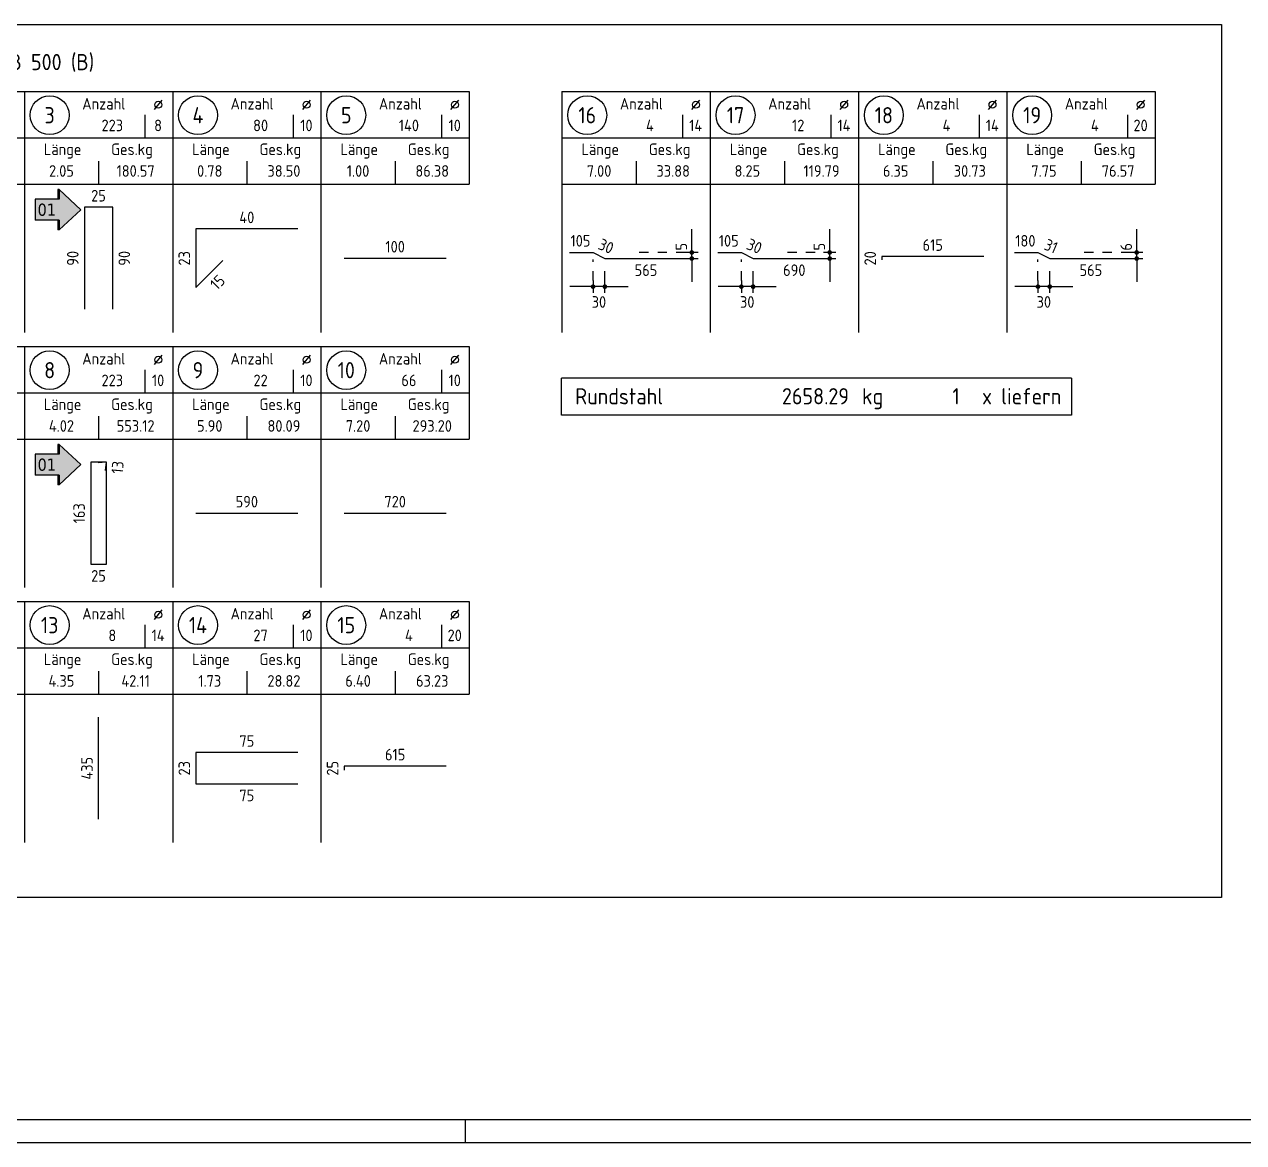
# Model space of a CAD drawing. Extents: x 30.7 to 127.4, y -29 to 23.
# Drawn here: x 85.15 to 98.3, y -19.01 to -6.95 of the extents above; entities that cross this region are included whole.
import ezdxf
from ezdxf.enums import TextEntityAlignment as Align

# ---------------------------------------------------------------- set-up
doc = ezdxf.new("R2010")
doc.units = 0
doc.header["$LTSCALE"] = 0.5
doc.linetypes.add('AUSGEZOGEN', pattern=[1000.01, 1000, 0.01])
doc.linetypes.add('HIDDEN4', pattern=[0.12, 0.02, -0.1])
for name, color, linetype in [('grau_hell', 7, 'Continuous'), ('INDEX', 7, 'Continuous'), ('MASSE', 7, 'Continuous'), ('OBJEKT', 7, 'Continuous'), ('RAHMEN', 7, 'Continuous'), ('RND', 7, 'Continuous'), ('RND_BILD', 7, 'Continuous'), ('TEXT', 7, 'Continuous')]:
    doc.layers.add(name, color=color, linetype=linetype)
doc.styles.add('helv', font='tahoma.ttf')
doc.styles.add('txt', font='isocp.shx')
doc.dimstyles.new('DOT_I', dxfattribs={"dimscale": 0.5, "dimtxt": 0.25, "dimasz": 0.25, "dimexe": 0.1, "dimexo": 0.3, "dimgap": 0.1, "dimtad": 1, "dimdec": 3, "dimzin": 3, "dimtxsty": 'txt', "dimblk": 'DOT', "dimblk1": 'DOT', "dimblk2": 'DOT', "dimsah": 1, "dimcen": 0.1, "dimse1": 1, "dimse2": 1, "dimazin": 0, "dimtfac": 1, "dimtdec": 4, "dimtix": 1, "dimtmove": 2, "dimatfit": 3, "dimfxl": 0, "dimtvp": 1, "dimtolj": 1, "dimtzin": 0, "dimarcsym": 0})

# ---------------------------------------------------------------- blocks, each defined once
blk = doc.blocks.new('A1-57-0')
at = {"layer": 'RAHMEN', "color": 5}
blk.add_line((2, 0.5), (137.4, 0.5), dxfattribs=at)
at = {"layer": 'RAHMEN', "color": 7}
blk.add_line((99.9, 0), (99.9, 0.5), dxfattribs=at)
at = {"layer": 'RAHMEN'}
blk.add_line((0, 0), (137.9, 0), dxfattribs=at)
blk = doc.blocks.new('DOT')
at = {"layer": 'MASSE', "color": 7, "linetype": 'Continuous'}
for p, q in [((0, 0), (-1, 0)), ((0, 0.54), (0, -0.54))]:
    blk.add_line(p, q, dxfattribs=at)
at = {"layer": 'MASSE', "color": 7, "linetype": 'Continuous', "const_width": 0.2}
blk.add_lwpolyline([(-0.1, 0, 1), (0.1, 0, 1)], format="xyb", close=True, dxfattribs=at)
blk = doc.blocks.new('*D58')
at = {"layer": 'DEFPOINTS', "color": 0, "linetype": 'AUSGEZOGEN', "transparency": 16777216}
for p in [(92.347, -9.41), (92.347, -9.41), (92.347, -9.476)]:
    blk.add_point(p, dxfattribs=at)
at = {"layer": 'RND_BILD', "color": 0, "linetype": 'AUSGEZOGEN', "lineweight": -2, "transparency": 16777216}
for p, q in [((92.347, -9.285), (92.347, -9.16)), ((92.347, -9.476), (92.347, -9.41)), ((92.347, -9.601), (92.347, -9.726))]:
    blk.add_line(p, q, dxfattribs=at)
at = {"layer": 'RND_BILD', "color": 0, "linetype": 'AUSGEZOGEN', "lineweight": -2, "transparency": 16777216, "xscale": 0.125, "yscale": 0.125, "zscale": 0.125}
for p, rotation in [((92.347, -9.41), 270), ((92.347, -9.476), 90)]:
    blk.add_blockref('DOT', p, dxfattribs=dict(at, rotation=rotation))
at = {"layer": 'RND_BILD', "color": 0, "linetype": 'AUSGEZOGEN', "transparency": 16777216, "insert": (92.234, -9.348), "char_height": 0.125, "attachment_point": 5, "rotation": 90, "style": 'txt'}
blk.add_mtext('\\A1;5', dxfattribs=at)
blk = doc.blocks.new('*D60')
at = {"layer": 'DEFPOINTS', "color": 0, "linetype": 'AUSGEZOGEN', "transparency": 16777216}
for p in [(91.282, -9.779), (91.282, -9.779), (91.409, -9.779)]:
    blk.add_point(p, dxfattribs=at)
at = {"layer": 'MASSE', "color": 0, "linetype": 'AUSGEZOGEN', "lineweight": -2, "transparency": 16777216}
for p, q in [((91.157, -9.779), (91.032, -9.779)), ((91.409, -9.779), (91.282, -9.779)), ((91.534, -9.779), (91.659, -9.779))]:
    blk.add_line(p, q, dxfattribs=at)
at = {"layer": 'MASSE', "color": 0, "linetype": 'AUSGEZOGEN', "lineweight": -2, "transparency": 16777216, "xscale": 0.125, "yscale": 0.125, "zscale": 0.125}
blk.add_blockref('DOT', (91.282, -9.779), dxfattribs=at)
at = {"layer": 'MASSE', "color": 0, "linetype": 'AUSGEZOGEN', "lineweight": -2, "transparency": 16777216, "xscale": 0.125, "yscale": 0.125, "zscale": 0.125, "rotation": 180}
blk.add_blockref('DOT', (91.409, -9.779), dxfattribs=at)
at = {"layer": 'MASSE', "color": 0, "linetype": 'AUSGEZOGEN', "transparency": 16777216, "insert": (91.345, -9.944), "char_height": 0.125, "attachment_point": 5, "style": 'txt'}
blk.add_mtext('\\A1;30', dxfattribs=at)
blk = doc.blocks.new('*D61')
at = {"layer": 'DEFPOINTS', "color": 0, "linetype": 'AUSGEZOGEN', "transparency": 16777216}
for p in [(92.882, -9.779), (92.882, -9.779), (93.009, -9.779)]:
    blk.add_point(p, dxfattribs=at)
at = {"layer": 'MASSE', "color": 0, "linetype": 'AUSGEZOGEN', "lineweight": -2, "transparency": 16777216}
for p, q in [((92.757, -9.779), (92.632, -9.779)), ((93.009, -9.779), (92.882, -9.779)), ((93.134, -9.779), (93.259, -9.779))]:
    blk.add_line(p, q, dxfattribs=at)
at = {"layer": 'MASSE', "color": 0, "linetype": 'AUSGEZOGEN', "lineweight": -2, "transparency": 16777216, "xscale": 0.125, "yscale": 0.125, "zscale": 0.125}
blk.add_blockref('DOT', (92.882, -9.779), dxfattribs=at)
at = {"layer": 'MASSE', "color": 0, "linetype": 'AUSGEZOGEN', "lineweight": -2, "transparency": 16777216, "xscale": 0.125, "yscale": 0.125, "zscale": 0.125, "rotation": 180}
blk.add_blockref('DOT', (93.009, -9.779), dxfattribs=at)
at = {"layer": 'MASSE', "color": 0, "linetype": 'AUSGEZOGEN', "transparency": 16777216, "insert": (92.945, -9.944), "char_height": 0.125, "attachment_point": 5, "style": 'txt'}
blk.add_mtext('\\A1;30', dxfattribs=at)
blk = doc.blocks.new('*D62')
at = {"layer": 'DEFPOINTS', "color": 0, "linetype": 'AUSGEZOGEN', "transparency": 16777216}
for p in [(97.147, -9.41), (97.147, -9.41), (97.147, -9.476)]:
    blk.add_point(p, dxfattribs=at)
at = {"layer": 'RND_BILD', "color": 0, "linetype": 'AUSGEZOGEN', "lineweight": -2, "transparency": 16777216}
for p, q in [((97.147, -9.285), (97.147, -9.16)), ((97.147, -9.476), (97.147, -9.41)), ((97.147, -9.601), (97.147, -9.726))]:
    blk.add_line(p, q, dxfattribs=at)
at = {"layer": 'RND_BILD', "color": 0, "linetype": 'AUSGEZOGEN', "lineweight": -2, "transparency": 16777216, "xscale": 0.125, "yscale": 0.125, "zscale": 0.125}
for p, rotation in [((97.147, -9.41), 270), ((97.147, -9.476), 90)]:
    blk.add_blockref('DOT', p, dxfattribs=dict(at, rotation=rotation))
at = {"layer": 'RND_BILD', "color": 0, "linetype": 'AUSGEZOGEN', "transparency": 16777216, "insert": (97.034, -9.349), "char_height": 0.125, "attachment_point": 5, "rotation": 90, "style": 'txt'}
blk.add_mtext('\\A1;6', dxfattribs=at)
blk = doc.blocks.new('*D63')
at = {"layer": 'DEFPOINTS', "color": 0, "linetype": 'AUSGEZOGEN', "transparency": 16777216}
for p in [(96.082, -9.779), (96.082, -9.779), (96.209, -9.779)]:
    blk.add_point(p, dxfattribs=at)
at = {"layer": 'MASSE', "color": 0, "linetype": 'AUSGEZOGEN', "lineweight": -2, "transparency": 16777216}
for p, q in [((95.957, -9.779), (95.832, -9.779)), ((96.209, -9.779), (96.082, -9.779)), ((96.334, -9.779), (96.459, -9.779))]:
    blk.add_line(p, q, dxfattribs=at)
at = {"layer": 'MASSE', "color": 0, "linetype": 'AUSGEZOGEN', "lineweight": -2, "transparency": 16777216, "xscale": 0.125, "yscale": 0.125, "zscale": 0.125}
blk.add_blockref('DOT', (96.082, -9.779), dxfattribs=at)
at = {"layer": 'MASSE', "color": 0, "linetype": 'AUSGEZOGEN', "lineweight": -2, "transparency": 16777216, "xscale": 0.125, "yscale": 0.125, "zscale": 0.125, "rotation": 180}
blk.add_blockref('DOT', (96.209, -9.779), dxfattribs=at)
at = {"layer": 'MASSE', "color": 0, "linetype": 'AUSGEZOGEN', "transparency": 16777216, "insert": (96.145, -9.944), "char_height": 0.125, "attachment_point": 5, "style": 'txt'}
blk.add_mtext('\\A1;30', dxfattribs=at)
blk = doc.blocks.new('*D66')
at = {"layer": 'DEFPOINTS', "color": 0, "linetype": 'AUSGEZOGEN', "transparency": 16777216}
for p in [(93.835, -9.41), (93.835, -9.41), (93.835, -9.476)]:
    blk.add_point(p, dxfattribs=at)
at = {"layer": 'RND_BILD', "color": 0, "linetype": 'AUSGEZOGEN', "lineweight": -2, "transparency": 16777216}
for p, q in [((93.835, -9.285), (93.835, -9.16)), ((93.835, -9.476), (93.835, -9.41)), ((93.835, -9.601), (93.835, -9.726))]:
    blk.add_line(p, q, dxfattribs=at)
at = {"layer": 'RND_BILD', "color": 0, "linetype": 'AUSGEZOGEN', "lineweight": -2, "transparency": 16777216, "xscale": 0.125, "yscale": 0.125, "zscale": 0.125}
for p, rotation in [((93.835, -9.41), 270), ((93.835, -9.476), 90)]:
    blk.add_blockref('DOT', p, dxfattribs=dict(at, rotation=rotation))
at = {"layer": 'RND_BILD', "color": 0, "linetype": 'AUSGEZOGEN', "transparency": 16777216, "insert": (93.723, -9.348), "char_height": 0.125, "attachment_point": 5, "rotation": 90, "style": 'txt'}
blk.add_mtext('\\A1;5', dxfattribs=at)
blk = doc.blocks.new('RND_LIS2')
at = {"layer": 'RND', "color": 3, "linetype": 'Continuous'}
for p, q in [((0, 0), (0, -5.2)), ((0, 0), (3.2, 0)), ((3.2, 0), (3.2, -2)), ((2.6, -0.503), (2.6, -1)), ((0, -1), (3.2, -1)), ((1.6, -1.503), (1.6, -2)), ((0, -2), (3.2, -2))]:
    blk.add_line(p, q, dxfattribs=at)
at = {"layer": 'RND', "color": 7, "linetype": 'Continuous'}
blk.add_line((2.805, -0.39), (2.973, -0.186), dxfattribs=at)
at = {"layer": 'RND', "color": 1, "linetype": 'Continuous'}
blk.add_circle((0.545, -0.513), 0.42, dxfattribs=at)
at = {"layer": 'RND', "color": 7, "linetype": 'Continuous'}
blk.add_circle((2.889, -0.288), 0.075, dxfattribs=at)
at = {"layer": 'RND', "color": 7, "linetype": 'Continuous', "style": 'txt'}
for s, p in [('Anzahl', (1.249, -0.391)), ('Länge', (0.42, -1.373)), ('Ges.kg', (1.872, -1.373))]:
    blk.add_text(s, height=0.25, dxfattribs=at).set_placement(p)
at = {"layer": 'RND', "color": 1, "linetype": 'Continuous', "style": 'txt'}
blk.add_attdef('POS1', text='', height=0.35, dxfattribs=at).set_placement((0.545, -0.513), align=Align.MIDDLE)
at = {"layer": 'RND', "color": 7, "linetype": 'Continuous', "style": 'txt'}
for tag, p in [('STK1', (1.897, -0.859)), ('DS1', (2.885, -0.859)), ('LANG1', (0.8, -1.841)), ('GEW', (2.4, -1.841))]:
    blk.add_attdef(tag, text='', height=0.25, dxfattribs=at).set_placement(p, align=Align.CENTER)
blk = doc.blocks.new('RND_SUM')
at = {"layer": 'RND', "color": 5, "linetype": 'Continuous'}
for p, q in [((0, 0), (0, 0.8)), ((11, 0.8), (0, 0.8)), ((11, 0.8), (11, 0)), ((11, 0), (0, 0))]:
    blk.add_line(p, q, dxfattribs=at)
at = {"layer": 'RND', "color": 1, "linetype": 'Continuous', "style": 'txt'}
for s, p in [('Rundstahl', (0.292, 0.235)), ('kg', (6.483, 0.235))]:
    blk.add_text(s, height=0.35, dxfattribs=at).set_placement(p)
blk.add_text('x liefern', height=0.35, dxfattribs=at).set_placement((10.784, 0.235), align=Align.RIGHT)
for tag, p in [('RND-S', (6.203, 0.235)), ('RND-Z', (8.59, 0.235))]:
    blk.add_attdef(tag, text='', height=0.35, dxfattribs=at).set_placement(p, align=Align.RIGHT)
blk = doc.blocks.new('hin_ind5')
at = {"layer": 'grau_hell', "linetype": 'AUSGEZOGEN'}
h = blk.add_hatch(color=9, dxfattribs=at)
h.dxf.hatch_style = 2
h.paths.add_polyline_path([(0, 0), (0.619, -0.577), (0.619, -0.3), (1.306, -0.3), (1.306, 0.3), (0.619, 0.3), (0.619, 0.577)])
h.paths.add_polyline_path([(0.34, -0.274), (1.311, -0.274), (1.311, 0.274), (0.34, 0.274)], flags=9)
at = {"layer": 'OBJEKT', "linetype": 'AUSGEZOGEN'}
for points in [[(0.619, 0.3), (0.66, 0.3), (0.66, 0.577), (0.619, 0.577)], [(0.619, -0.577), (0.66, -0.577), (0.66, -0.3), (0.619, -0.3)]]:
    blk.add_hatch(color=1, dxfattribs=at).paths.add_polyline_path(points)
at = {"layer": 'OBJEKT', "color": 1, "linetype": 'AUSGEZOGEN'}
for p, q in [((0, 0), (0.619, 0.577)), ((0.619, 0.577), (0.619, 0.3)), ((0.619, 0.577), (0.66, 0.577)), ((0.66, 0.577), (0.66, 0.3)), ((0, 0), (0.619, -0.577)), ((0.619, 0.3), (1.306, 0.3)), ((1.306, 0.3), (1.306, -0.3)), ((0.619, -0.3), (0.619, -0.577)), ((0.619, -0.3), (1.306, -0.3)), ((0.66, -0.3), (0.66, -0.577))]:
    blk.add_line(p, q, dxfattribs=at)
at = {"layer": 'OBJEKT', "color": 7, "linetype": 'AUSGEZOGEN'}
blk.add_line((0.619, -0.577), (0.66, -0.577), dxfattribs=at)
at = {"layer": 'INDEX', "color": 1, "linetype": 'Continuous', "style": 'helv'}
blk.add_attdef('INDEX', text='', height=0.35, rotation=360, dxfattribs=at).set_placement((1.259, 0), align=Align.MIDDLE_RIGHT)

msp = doc.modelspace()

# ---------------------------------------------------------------- linework, layer by layer
at = {"layer": 'RND_BILD', "color": 7, "linetype": 'HIDDEN4'}
for p, q in [((92.2792, -9.4095), (91.686, -9.4095)), ((93.8792, -9.4095), (93.286, -9.4095)), ((97.0792, -9.4095), (96.486, -9.4095)), ((91.2817, -9.7119), (91.2817, -9.4863)), ((91.4089, -9.7119), (91.4089, -9.5372)), ((92.8817, -9.7119), (92.8817, -9.4863)), ((93.0089, -9.7119), (93.0089, -9.5372)), ((96.0817, -9.7119), (96.0817, -9.4863)), ((96.2089, -9.7119), (96.2089, -9.5372))]:
    msp.add_line(p, q, dxfattribs=at)
at = {"layer": 'RND_BILD', "color": 1, "linetype": 'AUSGEZOGEN'}
for points in [[(86.0995, -10.0232), (86.0995, -8.9232), (85.7939, -8.9232), (85.7939, -10.0232)], [(88.0967, -9.157), (86.9967, -9.157), (86.9967, -9.7895), (87.2884, -9.4978)], [(91.027, -9.4095), (91.2817, -9.4095), (91.4089, -9.4764), (92.2967, -9.4764)], [(92.627, -9.4095), (92.8817, -9.4095), (93.0089, -9.4764), (93.8967, -9.4764)], [(95.4967, -9.4553), (94.3967, -9.4553), (94.3967, -9.4911)], [(95.827, -9.4095), (96.0817, -9.4095), (96.2089, -9.4764), (97.0967, -9.4764)], [(88.5967, -9.4732), (89.6967, -9.4732)], [(86.0234, -11.7606), (86.0311, -11.6732), (85.8624, -11.6732), (85.8624, -12.7732), (86.0311, -12.7732), (86.0311, -11.6732), (85.9437, -11.6809)], [(86.9967, -12.2232), (88.0967, -12.2232)], [(88.5967, -12.2232), (89.6967, -12.2232)], [(85.9467, -15.5232), (85.9467, -14.4232)], [(88.0967, -14.8046), (86.9967, -14.8046), (86.9967, -15.1419), (88.0967, -15.1419)], [(89.6967, -14.9509), (88.5967, -14.9509), (88.5967, -14.9956)]]:
    msp.add_lwpolyline(points, dxfattribs=at)
at = {"layer": 'TEXT', "color": 1, "linetype": 'AUSGEZOGEN'}
msp.add_lwpolyline([(81.6019, -6.9503), (98.0629, -6.9503), (98.0629, -16.3675), (81.6019, -16.3675)], close=True, dxfattribs=at)

# ---------------------------------------------------------------- block references
at = {"layer": 'OBJEKT', "color": 7, "linetype": 'AUSGEZOGEN'}
ref = msp.add_blockref('hin_ind5', (85.7545, -8.9488), dxfattribs=dict(at, xscale=-0.375, yscale=0.375, zscale=0.375))
ref.add_attrib('INDEX', '01', dxfattribs={"layer": 'INDEX', "color": 1, "linetype": 'Continuous', "height": 0.13125, "style": 'helv'}).set_placement((85.4866, -8.9488), align=Align.MIDDLE_RIGHT)
ref = msp.add_blockref('hin_ind5', (85.7545, -11.6988), dxfattribs=dict(at, xscale=-0.375, yscale=0.375, zscale=0.375))
ref.add_attrib('INDEX', '01', dxfattribs={"layer": 'INDEX', "color": 1, "linetype": 'Continuous', "height": 0.13125, "style": 'helv'}).set_placement((85.4866, -11.6988), align=Align.MIDDLE_RIGHT)
at = {"layer": 'RAHMEN', "color": 7, "linetype": 'AUSGEZOGEN', "xscale": 0.5, "yscale": 0.5, "zscale": 0.5}
msp.add_blockref('A1-57-0', (39.9553, -19.0109), dxfattribs=at)
at = {"layer": 'RND_BILD', "color": 7, "linetype": 'AUSGEZOGEN', "xscale": 0.5, "yscale": 0.5, "zscale": 0.5}
for name, p, values in [('RND_LIS2', (83.5467, -7.6732), {'POS1': '2', 'STK1': '24', 'DS1': '28', 'LANG1': '4.80', 'GEW': '556.42'}), ('RND_LIS2', (85.1467, -7.6732), {'POS1': '3', 'STK1': '223', 'DS1': '8', 'LANG1': '2.05', 'GEW': '180.57'}), ('RND_LIS2', (86.7467, -7.6732), {'POS1': '4', 'STK1': '80', 'DS1': '10', 'LANG1': '0.78', 'GEW': '38.50'}), ('RND_LIS2', (88.3467, -7.6732), {'POS1': '5', 'STK1': '140', 'DS1': '10', 'LANG1': '1.00', 'GEW': '86.38'}), ('RND_LIS2', (90.9467, -7.6732), {'POS1': '16', 'STK1': '4', 'DS1': '14', 'LANG1': '7.00', 'GEW': '33.88'}), ('RND_LIS2', (92.5467, -7.6732), {'POS1': '17', 'STK1': '12', 'DS1': '14', 'LANG1': '8.25', 'GEW': '119.79'}), ('RND_LIS2', (94.1467, -7.6732), {'POS1': '18', 'STK1': '4', 'DS1': '14', 'LANG1': '6.35', 'GEW': '30.73'}), ('RND_LIS2', (95.7467, -7.6732), {'POS1': '19', 'STK1': '4', 'DS1': '20', 'LANG1': '7.75', 'GEW': '76.57'}), ('RND_LIS2', (83.5467, -10.4232), {'POS1': '7', 'STK1': '14', 'DS1': '10', 'LANG1': '1.76', 'GEW': '15.20'}), ('RND_LIS2', (85.1467, -10.4232), {'POS1': '8', 'STK1': '223', 'DS1': '10', 'LANG1': '4.02', 'GEW': '553.12'}), ('RND_LIS2', (86.7467, -10.4232), {'POS1': '9', 'STK1': '22', 'DS1': '10', 'LANG1': '5.90', 'GEW': '80.09'}), ('RND_LIS2', (88.3467, -10.4232), {'POS1': '10', 'STK1': '66', 'DS1': '10', 'LANG1': '7.20', 'GEW': '293.20'}), ('RND_SUM', (90.9423, -11.1659), {'RND-S': '2658.29', 'RND-Z': '1'}), ('RND_LIS2', (83.5467, -13.1732), {'POS1': '12', 'STK1': '88', 'DS1': '10', 'LANG1': '1.20', 'GEW': '65.16'}), ('RND_LIS2', (85.1467, -13.1732), {'POS1': '13', 'STK1': '8', 'DS1': '14', 'LANG1': '4.35', 'GEW': '42.11'}), ('RND_LIS2', (86.7467, -13.1732), {'POS1': '14', 'STK1': '27', 'DS1': '10', 'LANG1': '1.73', 'GEW': '28.82'}), ('RND_LIS2', (88.3467, -13.1732), {'POS1': '15', 'STK1': '4', 'DS1': '20', 'LANG1': '6.40', 'GEW': '63.23'})]:
    msp.add_blockref(name, p, dxfattribs=at).add_auto_attribs(values)

# ---------------------------------------------------------------- texts
at = {"layer": 'RND_BILD', "color": 7, "linetype": 'AUSGEZOGEN', "style": 'txt'}
for s, p in [('25', (85.9467, -8.7982)), ('40', (87.5467, -9.032)), ('100', (89.1467, -9.3482)), ('105', (91.1459, -9.2845)), ('105', (92.7459, -9.2845)), ('615', (94.9467, -9.3303)), ('180', (95.9459, -9.2845)), ('565', (91.8528, -9.6014)), ('690', (93.4528, -9.6014)), ('565', (96.6528, -9.6014)), ('590', (87.5467, -12.0982)), ('720', (89.1467, -12.0982)), ('25', (85.9467, -12.8982)), ('75', (87.5467, -14.6796)), ('615', (89.1467, -14.8259)), ('75', (87.5467, -15.2669))]:
    msp.add_text(s, height=0.125, dxfattribs=at).set_placement(p, align=Align.MIDDLE)
for s, rotation, p in [('30', 337.16062, (91.4228, -9.3422)), ('30', 337.16062, (93.0228, -9.3422)), ('31', 337.16062, (96.2228, -9.3422)), ('90', 90, (85.6689, -9.4732)), ('90', 90, (86.2245, -9.4732)), ('23', 90, (86.8717, -9.4732)), ('20', 90, (94.2717, -9.4732)), ('15', 45, (87.2309, -9.732)), ('13', 84.99986, (86.1518, -11.7278)), ('163', 90, (85.7374, -12.2232)), ('435', 90, (85.8217, -14.9732)), ('23', 90, (86.8717, -14.9732)), ('25', 90, (88.4717, -14.9732))]:
    msp.add_text(s, height=0.125, rotation=rotation, dxfattribs=at).set_placement(p, align=Align.MIDDLE)
at = {"layer": 'TEXT', "color": 1, "linetype": 'AUSGEZOGEN', "style": 'txt'}
msp.add_text('Biegeanweisung für Rundstahl B 500 (B)', height=0.175, dxfattribs=at).set_placement((81.9187, -7.4442))

# ---------------------------------------------------------------- dimensions: what is measured, and where the dimension line sits
at = {"layer": 'MASSE', "color": 7, "linetype": 'AUSGEZOGEN'}
for base, p1, p2, picture, middle in [((91.2817, -9.7794), (91.4089, -9.7794), (91.2817, -9.7794), '*D60', (91.3453, -9.9441)), ((92.8817, -9.7794), (93.0089, -9.7794), (92.8817, -9.7794), '*D61', (92.9453, -9.9441)), ((96.0817, -9.7794), (96.2089, -9.7794), (96.0817, -9.7794), '*D63', (96.1453, -9.9441))]:
    dim = msp.add_linear_dim(base=base, p1=p1, p2=p2, text='30', dimstyle='DOT_I', override={"dimdec": 1, "dimlfac": 100}, dxfattribs=at)
    dim.commit()
    dim.dimension.update_dxf_attribs({"geometry": picture, "text_midpoint": middle, "dimtype": 160})
at = {"layer": 'RND_BILD', "color": 7, "linetype": 'AUSGEZOGEN'}
for base, p1, p2, text, picture, middle in [((92.3467, -9.4095), (92.3467, -9.4764), (92.3467, -9.4095), '5', '*D58', (92.2342, -9.3475)), ((93.8352, -9.4095), (93.8352, -9.4764), (93.8352, -9.4095), '5', '*D66', (93.7227, -9.3475)), ((97.1467, -9.4095), (97.1467, -9.4764), (97.1467, -9.4095), '6', '*D62', (97.0342, -9.3487))]:
    dim = msp.add_linear_dim(base=base, p1=p1, p2=p2, angle=90, text=text, dimstyle='DOT_I', override={"dimdec": 0, "dimlfac": 100}, dxfattribs=at)
    dim.commit()
    dim.dimension.update_dxf_attribs({"geometry": picture, "text_midpoint": middle, "dimtype": 160})

doc.saveas('drawing.dxf')
